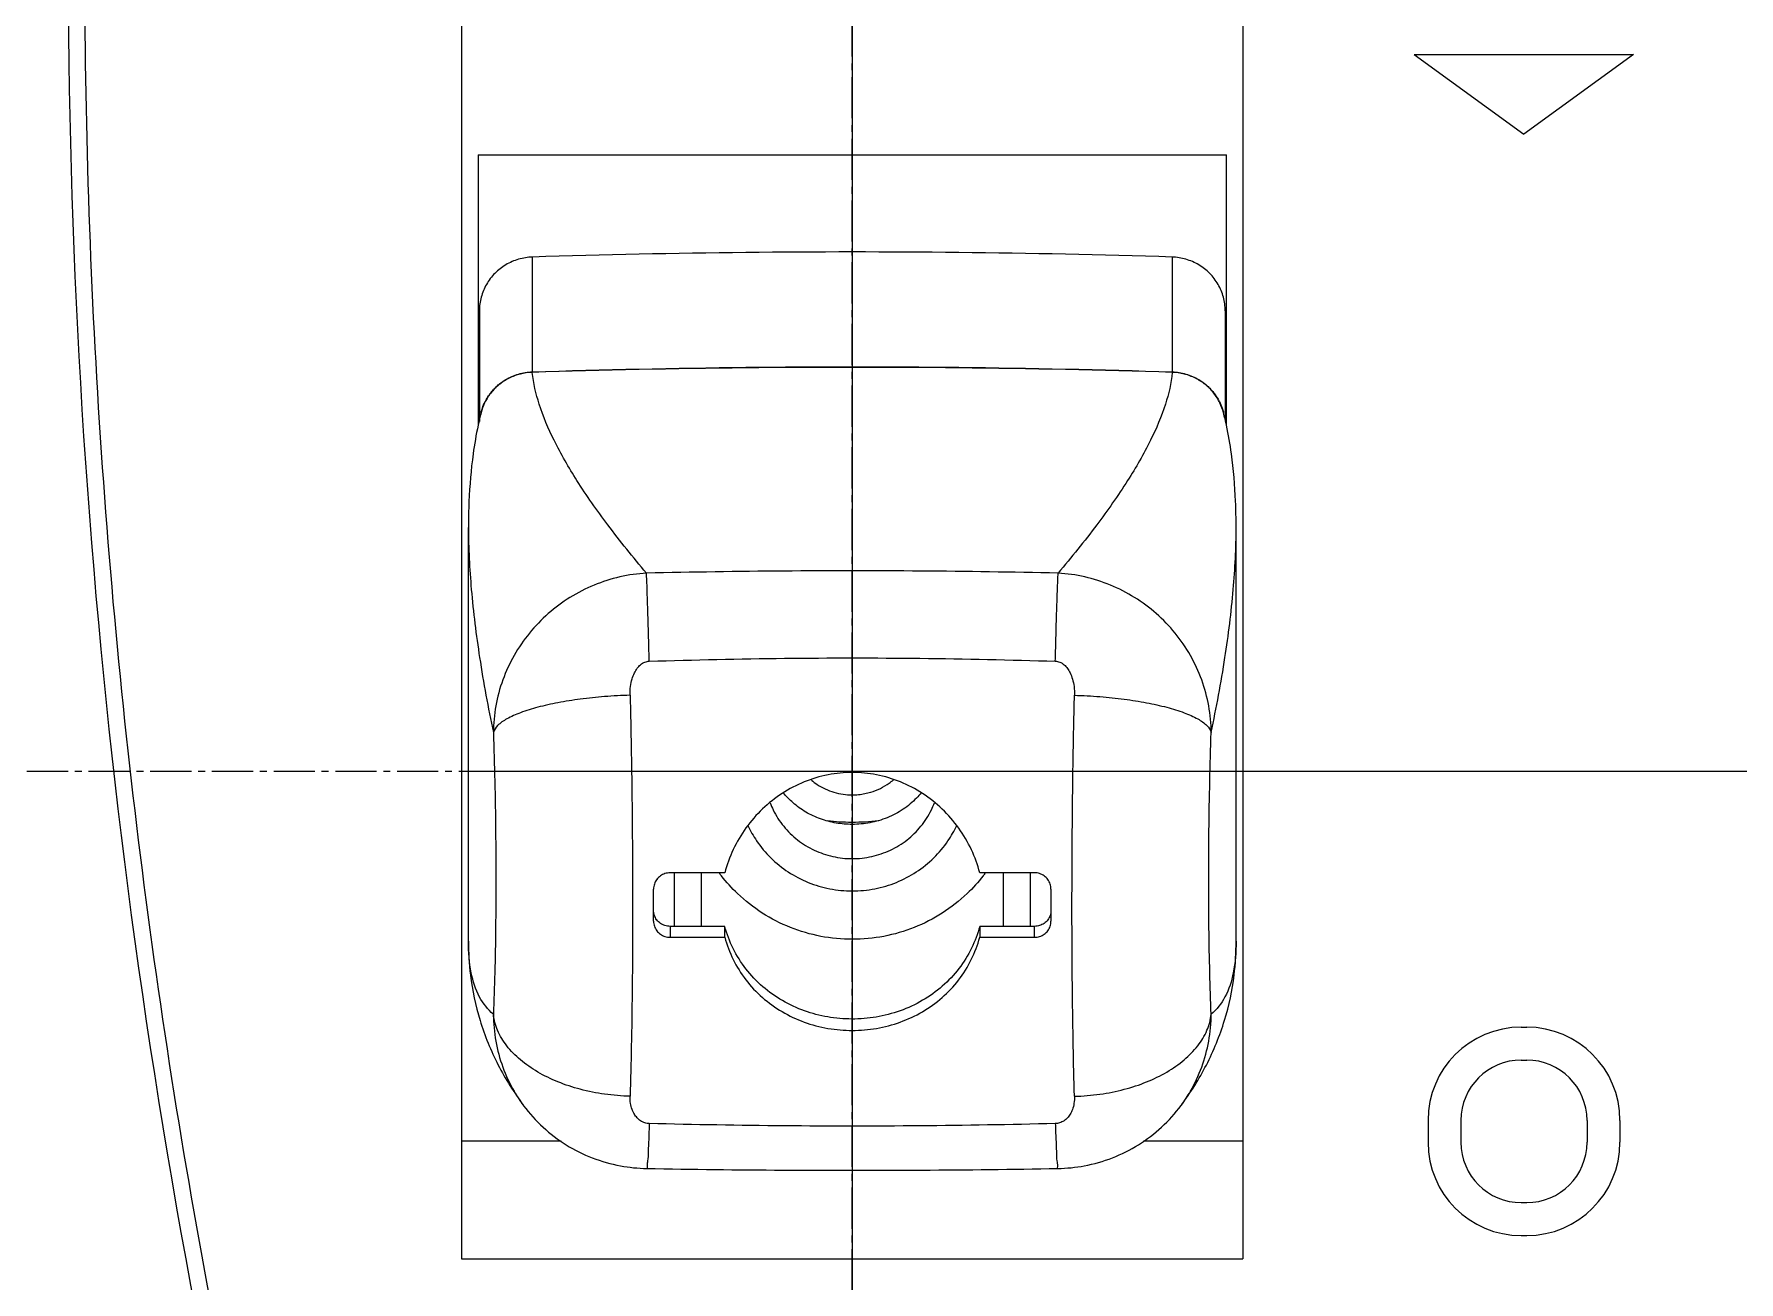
# Model space of a CAD drawing. Header units: millimetres. Extents: x 0 to 6325, y 0 to 4472.
# Drawn here: x 3797.66 to 3828.76, y 3326.87 to 3349.63 of the extents above; entities that cross this region are included whole.
import ezdxf

# ---------------------------------------------------------------- set-up
doc = ezdxf.new("R2010")
doc.units = ezdxf.units.MM
doc.linetypes.add('AXES2', pattern=[1.125, 0.75, -0.125, 0.125, -0.125])
doc.layers.add('AXE', color=80, linetype='AXES2')
doc.layers.add('THIET BI', color=2, linetype='Continuous')

# ---------------------------------------------------------------- blocks, each defined once
blk = doc.blocks.new('dfdfdfd')
for p, q in [((2712825.471, 167969.609), (2712825.471, 167924.394)), ((2712839.721, 167969.609), (2712839.721, 167924.394)), ((2712842.846, 167946.356), (2712846.846, 167946.356)), ((2712842.846, 167946.356), (2712844.846, 167944.903)), ((2712846.846, 167946.356), (2712844.846, 167944.903)), ((2712825.771, 167944.525), (2712825.771, 167939.587)), ((2712825.771, 167944.525), (2712839.421, 167944.525)), ((2712839.421, 167939.587), (2712839.421, 167944.525)), ((2712825.796, 167941.68), (2712825.796, 167939.664)), ((2712839.396, 167941.68), (2712839.396, 167939.664)), ((2712825.796, 167941.503), (2712825.771, 167941.503)), ((2712825.771, 167941.474), (2712825.796, 167941.474)), ((2712839.421, 167941.503), (2712839.396, 167941.503)), ((2712839.396, 167941.474), (2712839.421, 167941.474)), ((2712825.596, 167930.182), (2712825.596, 167937.727)), ((2712839.596, 167937.728), (2712839.596, 167937.731)), ((2712839.596, 167930.183), (2712839.596, 167937.728)), ((2712830.272, 167931.431), (2712829.272, 167931.431)), ((2712829.346, 167931.431), (2712829.346, 167930.454)), ((2712829.847, 167930.454), (2712829.847, 167931.431)), ((2712835.92, 167931.431), (2712834.92, 167931.431)), ((2712835.346, 167931.431), (2712835.346, 167930.454)), ((2712835.846, 167930.454), (2712835.846, 167931.431)), ((2712828.972, 167930.546), (2712828.972, 167931.134)), ((2712836.22, 167931.134), (2712836.22, 167930.546)), ((2712829.272, 167930.454), (2712829.272, 167930.255)), ((2712830.272, 167930.454), (2712829.272, 167930.454)), ((2712830.272, 167930.255), (2712830.272, 167930.454)), ((2712835.92, 167930.454), (2712834.92, 167930.454)), ((2712834.92, 167930.454), (2712834.92, 167930.255)), ((2712835.92, 167930.255), (2712835.92, 167930.454)), ((2712829.272, 167930.255), (2712830.272, 167930.255)), ((2712834.92, 167930.255), (2712835.92, 167930.255)), ((2712844.796, 167928.616), (2712844.896, 167928.616)), ((2712844.796, 167928.016), (2712844.896, 167928.016)), ((2712826.594, 167927.195), (2712826.594, 167927.195)), ((2712838.599, 167927.195), (2712838.599, 167927.195)), ((2712843.096, 167926.916), (2712843.096, 167926.516)), ((2712843.696, 167926.916), (2712843.696, 167926.516)), ((2712845.996, 167926.916), (2712845.996, 167926.516)), ((2712846.596, 167926.916), (2712846.596, 167926.516)), ((2712827.288, 167926.539), (2712825.471, 167926.539)), ((2712839.721, 167926.539), (2712837.905, 167926.539)), ((2712844.796, 167925.416), (2712844.896, 167925.416)), ((2712844.796, 167924.816), (2712844.896, 167924.816)), ((2712825.471, 167924.394), (2712839.721, 167924.394))]:
    blk.add_line(p, q)
for centre, radius, start, end in [((2712949.296, 167947.996), 131, 167.74789, 195.0927), ((2712844.796, 167926.916), 1.7, 90, 180), ((2712844.896, 167926.916), 1.7, 0, 90), ((2712844.796, 167926.916), 1.1, 90, 180), ((2712844.896, 167926.916), 1.1, 0, 90), ((2712844.796, 167926.516), 1.7, 180, 270), ((2712844.796, 167926.516), 1.1, 180, 270), ((2712844.896, 167926.516), 1.1, 270, 0), ((2712844.896, 167926.516), 1.7, 270, 0)]:
    blk.add_arc(centre, radius, start, end)
for points, knots in [([(2712821.522, 167975.54), (2712820.907, 167972.677), (2712819.869, 167966.919), (2712818.896, 167958.208), (2712818.507, 167949.469), (2712818.701, 167940.725), (2712819.479, 167932.003), (2712820.841, 167923.329), (2712822.137, 167917.609), (2712822.882, 167914.769)], [0, 0, 0, 0, 8.784619, 17.538219, 26.275587, 35.009909, 43.755075, 52.525371, 61.333757, 61.333757, 61.333757, 61.333757]), ([(2712838.429, 167942.66), (2712837.133, 167942.701), (2712834.541, 167942.756), (2712830.652, 167942.756), (2712828.059, 167942.701), (2712826.764, 167942.66)], [0, 0, 0, 0, 3.888918, 7.777655, 11.666573, 11.666573, 11.666573, 11.666573]), ([(2712826.764, 167942.66), (2712826.678, 167942.658), (2712826.508, 167942.63), (2712826.272, 167942.528), (2712826.07, 167942.37), (2712825.916, 167942.167), (2712825.818, 167941.932), (2712825.796, 167941.764), (2712825.796, 167941.68)], [0, 0, 0, 0, 0.25612, 0.510972, 0.764267, 1.016285, 1.267624, 1.519346, 1.519346, 1.519346, 1.519346]), ([(2712826.764, 167940.567), (2712826.764, 167940.8), (2712826.764, 167941.265), (2712826.764, 167941.963), (2712826.764, 167942.428), (2712826.764, 167942.66)], [0, 0, 0, 0, 0.69768, 1.39536, 2.093039, 2.093039, 2.093039, 2.093039]), ([(2712838.428, 167942.66), (2712838.428, 167942.428), (2712838.428, 167941.963), (2712838.428, 167941.265), (2712838.428, 167940.8), (2712838.428, 167940.567)], [0, 0, 0, 0, 0.69768, 1.39536, 2.093039, 2.093039, 2.093039, 2.093039]), ([(2712839.396, 167941.68), (2712839.396, 167941.764), (2712839.374, 167941.932), (2712839.277, 167942.167), (2712839.122, 167942.37), (2712838.92, 167942.528), (2712838.684, 167942.63), (2712838.514, 167942.658), (2712838.429, 167942.66)], [0, 0, 0, 0, 0.251704, 0.503032, 0.755046, 1.008344, 1.263208, 1.519346, 1.519346, 1.519346, 1.519346]), ([(2712838.432, 167940.557), (2712837.136, 167940.598), (2712834.542, 167940.652), (2712830.65, 167940.652), (2712828.056, 167940.598), (2712826.76, 167940.557)], [0, 0, 0, 0, 3.891349, 7.782772, 11.674143, 11.674143, 11.674143, 11.674143]), ([(2712826.764, 167940.567), (2712828.059, 167940.608), (2712830.652, 167940.663), (2712834.541, 167940.663), (2712837.133, 167940.608), (2712838.429, 167940.567)], [0, 0, 0, 0, 3.888958, 7.777734, 11.666692, 11.666692, 11.666692, 11.666692]), ([(2712826.76, 167940.557), (2712826.687, 167940.555), (2712826.541, 167940.535), (2712826.335, 167940.458), (2712826.152, 167940.34), (2712825.999, 167940.186), (2712825.889, 167940.01), (2712825.843, 167939.883), (2712825.827, 167939.823)], [0, 0, 0, 0, 0.219299, 0.437104, 0.653534, 0.86884, 1.083438, 1.27096, 1.27096, 1.27096, 1.27096]), ([(2712826.021, 167940.206), (2712826.039, 167940.228), (2712826.077, 167940.27), (2712826.119, 167940.309), (2712826.141, 167940.328)], [0, 0, 0, 0, 0.0846222, 0.1705043, 0.1705043, 0.1705043, 0.1705043]), ([(2712826.171, 167940.352), (2712826.205, 167940.379), (2712826.31, 167940.451), (2712826.506, 167940.537), (2712826.675, 167940.564), (2712826.758, 167940.567)], [0, 0, 0, 0, 0.128791, 0.383645, 0.6345907, 0.6345907, 0.6345907, 0.6345907]), ([(2712828.842, 167936.895), (2712828.599, 167937.183), (2712828.156, 167937.731), (2712827.589, 167938.538), (2712827.164, 167939.272), (2712826.881, 167939.933), (2712826.78, 167940.36), (2712826.761, 167940.557)], [0, 0, 0, 0, 1.129232, 2.113266, 2.956934, 3.668569, 4.263125, 4.263125, 4.263125, 4.263125]), ([(2712838.432, 167940.557), (2712838.413, 167940.36), (2712838.311, 167939.933), (2712838.029, 167939.272), (2712837.603, 167938.538), (2712837.036, 167937.731), (2712836.593, 167937.183), (2712836.35, 167936.895)], [0, 0, 0, 0, 0.594657, 1.306293, 2.149963, 3.133999, 4.263355, 4.263355, 4.263355, 4.263355]), ([(2712839.365, 167939.823), (2712839.35, 167939.883), (2712839.303, 167940.01), (2712839.193, 167940.186), (2712839.04, 167940.34), (2712838.857, 167940.458), (2712838.651, 167940.535), (2712838.505, 167940.555), (2712838.432, 167940.557)], [0, 0, 0, 0, 0.187521, 0.402119, 0.617425, 0.833855, 1.05166, 1.270981, 1.270981, 1.270981, 1.270981]), ([(2712838.434, 167940.567), (2712838.517, 167940.564), (2712838.686, 167940.537), (2712838.882, 167940.451), (2712838.988, 167940.379), (2712839.021, 167940.352)], [0, 0, 0, 0, 0.2509485, 0.5057915, 0.6346003, 0.6346003, 0.6346003, 0.6346003]), ([(2712839.052, 167940.328), (2712839.074, 167940.309), (2712839.115, 167940.27), (2712839.153, 167940.228), (2712839.171, 167940.206)], [0, 0, 0, 0, 0.0858492, 0.1704801, 0.1704801, 0.1704801, 0.1704801]), ([(2712825.9, 167940.023), (2712825.908, 167940.038), (2712825.931, 167940.082), (2712825.958, 167940.123), (2712825.977, 167940.149)], [0, 0, 0, 0, 0.0522537, 0.1481644, 0.1481644, 0.1481644, 0.1481644]), ([(2712839.215, 167940.149), (2712839.234, 167940.123), (2712839.261, 167940.082), (2712839.284, 167940.038), (2712839.292, 167940.023)], [0, 0, 0, 0, 0.0958731, 0.1481341, 0.1481341, 0.1481341, 0.1481341]), ([(2712825.772, 167939.592), (2712825.735, 167939.419), (2712825.656, 167938.959), (2712825.605, 167938.335), (2712825.596, 167937.887), (2712825.596, 167937.728)], [0, 0, 0, 0, 0.529794, 1.398581, 1.875323, 1.875323, 1.875323, 1.875323]), ([(2712839.596, 167937.73), (2712839.596, 167937.889), (2712839.587, 167938.337), (2712839.536, 167938.961), (2712839.457, 167939.42), (2712839.42, 167939.592)], [0, 0, 0, 0, 0.476842, 1.344774, 1.872989, 1.872989, 1.872989, 1.872989]), ([(2712825.596, 167937.728), (2712825.597, 167937.351), (2712825.637, 167936.557), (2712825.794, 167935.308), (2712825.955, 167934.442), (2712826.051, 167933.989)], [0, 0, 0, 0, 1.1302, 2.382865, 3.77156, 3.77156, 3.77156, 3.77156]), ([(2712839.141, 167933.99), (2712839.237, 167934.443), (2712839.399, 167935.309), (2712839.556, 167936.557), (2712839.596, 167937.352), (2712839.596, 167937.728)], [0, 0, 0, 0, 1.388569, 2.64124, 3.771452, 3.771452, 3.771452, 3.771452]), ([(2712828.842, 167936.895), (2712828.679, 167936.886), (2712828.352, 167936.84), (2712827.881, 167936.689), (2712827.44, 167936.463), (2712827.042, 167936.167), (2712826.698, 167935.81), (2712826.418, 167935.402), (2712826.21, 167934.953), (2712826.081, 167934.478), (2712826.052, 167934.152), (2712826.051, 167933.989)], [0, 0, 0, 0, 0.491164, 0.983883, 1.477785, 1.971462, 2.46483, 2.958319, 3.450422, 3.941132, 4.42768, 4.42768, 4.42768, 4.42768]), ([(2712836.35, 167936.895), (2712835.516, 167936.914), (2712833.848, 167936.94), (2712831.345, 167936.94), (2712829.676, 167936.914), (2712828.842, 167936.895)], [0, 0, 0, 0, 2.502723, 5.005482, 7.508204, 7.508204, 7.508204, 7.508204]), ([(2712828.893, 167935.289), (2712828.89, 167935.416), (2712828.884, 167935.658), (2712828.874, 167936), (2712828.865, 167936.3), (2712828.857, 167936.551), (2712828.85, 167936.744), (2712828.845, 167936.852), (2712828.842, 167936.895)], [0, 0, 0, 0, 0.381532, 0.724782, 1.027538, 1.281396, 1.476774, 1.607125, 1.607125, 1.607125, 1.607125]), ([(2712836.299, 167935.289), (2712836.302, 167935.418), (2712836.309, 167935.66), (2712836.318, 167936.002), (2712836.327, 167936.301), (2712836.335, 167936.551), (2712836.343, 167936.744), (2712836.347, 167936.852), (2712836.35, 167936.895)], [0, 0, 0, 0, 0.385203, 0.726833, 1.028239, 1.281612, 1.476865, 1.607121, 1.607121, 1.607121, 1.607121]), ([(2712839.141, 167933.99), (2712839.141, 167934.152), (2712839.111, 167934.478), (2712838.982, 167934.953), (2712838.774, 167935.402), (2712838.494, 167935.81), (2712838.15, 167936.167), (2712837.751, 167936.463), (2712837.31, 167936.689), (2712836.839, 167936.84), (2712836.513, 167936.886), (2712836.35, 167936.895)], [0, 0, 0, 0, 0.485717, 0.976523, 1.468878, 1.962687, 2.456353, 2.950217, 3.444102, 3.936512, 4.426636, 4.426636, 4.426636, 4.426636]), ([(2712828.893, 167935.289), (2712829.716, 167935.316), (2712831.362, 167935.352), (2712833.831, 167935.352), (2712835.476, 167935.316), (2712836.299, 167935.289)], [0, 0, 0, 0, 2.468898, 4.937873, 7.406771, 7.406771, 7.406771, 7.406771]), ([(2712828.545, 167934.669), (2712828.543, 167934.722), (2712828.548, 167934.823), (2712828.576, 167934.961), (2712828.618, 167935.072), (2712828.67, 167935.16), (2712828.733, 167935.229), (2712828.809, 167935.276), (2712828.867, 167935.288), (2712828.893, 167935.289)], [0, 0, 0, 0, 0.161065, 0.3013534, 0.4191599, 0.5163866, 0.6052558, 0.6995118, 0.7790677, 0.7790677, 0.7790677, 0.7790677]), ([(2712836.299, 167935.289), (2712836.326, 167935.288), (2712836.385, 167935.276), (2712836.461, 167935.228), (2712836.524, 167935.158), (2712836.576, 167935.07), (2712836.617, 167934.958), (2712836.644, 167934.822), (2712836.649, 167934.722), (2712836.648, 167934.669)], [0, 0, 0, 0, 0.0810268, 0.1765034, 0.2651406, 0.3626497, 0.4802444, 0.6196479, 0.7785769, 0.7785769, 0.7785769, 0.7785769]), ([(2712828.545, 167934.669), (2712828.389, 167934.664), (2712828.086, 167934.648), (2712827.646, 167934.602), (2712827.239, 167934.538), (2712826.874, 167934.458), (2712826.56, 167934.362), (2712826.312, 167934.253), (2712826.136, 167934.138), (2712826.063, 167934.037), (2712826.051, 167933.99)], [0, 0, 0, 0, 0.466326, 0.912058, 1.324926, 1.702658, 2.033233, 2.306372, 2.513872, 2.660628, 2.660628, 2.660628, 2.660628]), ([(2712828.545, 167934.669), (2712828.553, 167934.308), (2712828.568, 167933.58), (2712828.582, 167932.485), (2712828.59, 167931.39), (2712828.59, 167930.314), (2712828.583, 167929.276), (2712828.568, 167928.294), (2712828.553, 167927.66), (2712828.545, 167927.355)], [0, 0, 0, 0, 1.082535, 2.184219, 3.285557, 4.36753, 5.411454, 6.399322, 7.314122, 7.314122, 7.314122, 7.314122]), ([(2712836.648, 167927.356), (2712836.639, 167927.66), (2712836.624, 167928.294), (2712836.61, 167929.276), (2712836.602, 167930.314), (2712836.603, 167931.39), (2712836.61, 167932.485), (2712836.624, 167933.58), (2712836.639, 167934.308), (2712836.648, 167934.669)], [0, 0, 0, 0, 0.914414, 1.902283, 2.946208, 4.02818, 5.129519, 6.231202, 7.31421, 7.31421, 7.31421, 7.31421]), ([(2712836.648, 167934.669), (2712836.803, 167934.664), (2712837.107, 167934.648), (2712837.546, 167934.602), (2712837.953, 167934.538), (2712838.319, 167934.458), (2712838.632, 167934.362), (2712838.881, 167934.253), (2712839.056, 167934.138), (2712839.13, 167934.037), (2712839.141, 167933.99)], [0, 0, 0, 0, 0.466325, 0.912056, 1.324924, 1.702656, 2.03323, 2.306369, 2.51387, 2.660616, 2.660616, 2.660616, 2.660616]), ([(2712826.051, 167933.989), (2712826.061, 167933.693), (2712826.077, 167933.096), (2712826.093, 167932.198), (2712826.098, 167931.307), (2712826.093, 167930.443), (2712826.078, 167929.628), (2712826.061, 167929.103), (2712826.051, 167928.852)], [0, 0, 0, 0, 0.889013, 1.793774, 2.692359, 3.563073, 4.38491, 5.13867, 5.13867, 5.13867, 5.13867]), ([(2712839.141, 167928.853), (2712839.131, 167929.103), (2712839.114, 167929.628), (2712839.099, 167930.443), (2712839.094, 167931.307), (2712839.099, 167932.198), (2712839.115, 167933.096), (2712839.131, 167933.694), (2712839.141, 167933.99)], [0, 0, 0, 0, 0.753084, 1.574921, 2.445635, 3.34422, 4.248982, 5.138793, 5.138793, 5.138793, 5.138793]), ([(2712832.596, 167933.261), (2712832.448, 167933.261), (2712832.148, 167933.232), (2712831.714, 167933.102), (2712831.309, 167932.891), (2712830.949, 167932.606), (2712830.646, 167932.258), (2712830.414, 167931.863), (2712830.31, 167931.576), (2712830.272, 167931.431)], [0, 0, 0, 0, 0.444505, 0.897255, 1.350445, 1.806726, 2.266545, 2.725269, 3.175168, 3.175168, 3.175168, 3.175168]), ([(2712831.85, 167933.121), (2712831.884, 167933.093), (2712832.01, 167932.999), (2712832.258, 167932.884), (2712832.484, 167932.852), (2712832.596, 167932.852)], [0, 0, 0, 0, 0.1320968, 0.4688092, 0.806894, 0.806894, 0.806894, 0.806894]), ([(2712834.92, 167931.431), (2712834.883, 167931.575), (2712834.78, 167931.86), (2712834.548, 167932.255), (2712834.246, 167932.603), (2712833.886, 167932.889), (2712833.48, 167933.102), (2712833.045, 167933.232), (2712832.744, 167933.261), (2712832.596, 167933.261)], [0, 0, 0, 0, 0.446337, 0.90368, 1.363852, 1.821473, 2.276269, 2.730345, 3.17517, 3.17517, 3.17517, 3.17517]), ([(2712832.934, 167932.902), (2712832.994, 167932.92), (2712833.11, 167932.966), (2712833.246, 167933.045), (2712833.321, 167933.103), (2712833.346, 167933.124)], [0, 0, 0, 0, 0.1862271, 0.3719959, 0.4702039, 0.4702039, 0.4702039, 0.4702039]), ([(2712832.596, 167932.314), (2712832.498, 167932.314), (2712832.301, 167932.33), (2712832.014, 167932.405), (2712831.747, 167932.53), (2712831.519, 167932.694), (2712831.393, 167932.825), (2712831.34, 167932.89)], [0, 0, 0, 0, 0.294307, 0.590256, 0.884542, 1.174096, 1.42698, 1.42698, 1.42698, 1.42698]), ([(2712832.596, 167932.853), (2712832.634, 167932.853), (2712832.711, 167932.856), (2712832.824, 167932.873), (2712832.898, 167932.891), (2712832.934, 167932.902)], [0, 0, 0, 0, 0.1143712, 0.2286993, 0.3429397, 0.3429397, 0.3429397, 0.3429397]), ([(2712833.852, 167932.89), (2712833.825, 167932.857), (2712833.762, 167932.785), (2712833.653, 167932.683), (2712833.524, 167932.586), (2712833.383, 167932.502), (2712833.234, 167932.433), (2712833.078, 167932.379), (2712832.919, 167932.341), (2712832.758, 167932.319), (2712832.65, 167932.314), (2712832.596, 167932.314)], [0, 0, 0, 0, 0.128632, 0.286578, 0.447959, 0.611713, 0.776678, 0.941061, 1.104443, 1.266935, 1.428221, 1.428221, 1.428221, 1.428221]), ([(2712831.097, 167932.709), (2712831.114, 167932.664), (2712831.18, 167932.512), (2712831.335, 167932.271), (2712831.591, 167932.02), (2712831.897, 167931.832), (2712832.237, 167931.716), (2712832.477, 167931.689), (2712832.596, 167931.689)], [0, 0, 0, 0, 0.143717, 0.49692, 0.851669, 1.207957, 1.565474, 1.923673, 1.923673, 1.923673, 1.923673]), ([(2712832.596, 167931.689), (2712832.716, 167931.689), (2712832.955, 167931.716), (2712833.296, 167931.832), (2712833.602, 167932.02), (2712833.857, 167932.271), (2712834.012, 167932.512), (2712834.078, 167932.664), (2712834.095, 167932.709)], [0, 0, 0, 0, 0.358198, 0.715716, 1.072004, 1.426753, 1.779956, 1.92354, 1.92354, 1.92354, 1.92354]), ([(2712830.691, 167932.292), (2712830.737, 167932.196), (2712830.858, 167931.985), (2712831.102, 167931.693), (2712831.422, 167931.436), (2712831.787, 167931.244), (2712832.183, 167931.127), (2712832.459, 167931.1), (2712832.596, 167931.1)], [0, 0, 0, 0, 0.320268, 0.726534, 1.134388, 1.543914, 1.955003, 2.367374, 2.367374, 2.367374, 2.367374]), ([(2712832.596, 167931.1), (2712832.734, 167931.1), (2712833.009, 167931.127), (2712833.405, 167931.244), (2712833.77, 167931.436), (2712834.09, 167931.693), (2712834.334, 167931.984), (2712834.455, 167932.195), (2712834.501, 167932.292)], [0, 0, 0, 0, 0.412386, 0.823485, 1.233018, 1.640874, 2.047138, 2.367014, 2.367014, 2.367014, 2.367014]), ([(2712829.027, 167931.305), (2712829.01, 167931.28), (2712828.982, 167931.226), (2712828.972, 167931.165), (2712828.972, 167931.134)], [0, 0, 0, 0, 0.0884112, 0.1811091, 0.1811091, 0.1811091, 0.1811091]), ([(2712829.272, 167931.431), (2712829.241, 167931.431), (2712829.178, 167931.421), (2712829.093, 167931.378), (2712829.047, 167931.332), (2712829.028, 167931.306), (2712829.027, 167931.305)], [0, 0, 0, 0, 0.0935444, 0.1876523, 0.2809224, 0.2859632, 0.2859632, 0.2859632, 0.2859632]), ([(2712834.983, 167931.377), (2712834.894, 167931.262), (2712834.666, 167931.01), (2712834.247, 167930.681), (2712833.732, 167930.417), (2712833.175, 167930.254), (2712832.596, 167930.2), (2712832.018, 167930.254), (2712831.461, 167930.417), (2712830.945, 167930.681), (2712830.526, 167931.01), (2712830.299, 167931.262), (2712830.209, 167931.377)], [0, 0, 0, 0, 0.43856, 1.01286, 1.588747, 2.165856, 2.743643, 3.321432, 3.898545, 4.474439, 5.048748, 5.487333, 5.487333, 5.487333, 5.487333]), ([(2712836.22, 167931.134), (2712836.22, 167931.165), (2712836.21, 167931.227), (2712836.166, 167931.312), (2712836.099, 167931.379), (2712836.014, 167931.421), (2712835.951, 167931.431), (2712835.92, 167931.431)], [0, 0, 0, 0, 0.0926518, 0.1862386, 0.2795335, 0.3734709, 0.4670129, 0.4670129, 0.4670129, 0.4670129]), ([(2712829.028, 167930.575), (2712829.011, 167930.599), (2712828.982, 167930.653), (2712828.972, 167930.714), (2712828.972, 167930.744)], [0, 0, 0, 0, 0.0893722, 0.1803403, 0.1803403, 0.1803403, 0.1803403]), ([(2712836.22, 167930.744), (2712836.22, 167930.714), (2712836.21, 167930.653), (2712836.182, 167930.599), (2712836.164, 167930.575)], [0, 0, 0, 0, 0.0912522, 0.1802867, 0.1802867, 0.1802867, 0.1802867]), ([(2712828.972, 167930.546), (2712828.972, 167930.516), (2712828.982, 167930.454), (2712829.026, 167930.371), (2712829.094, 167930.306), (2712829.178, 167930.265), (2712829.241, 167930.255), (2712829.272, 167930.255)], [0, 0, 0, 0, 0.0911569, 0.1832129, 0.2753921, 0.3688217, 0.4623011, 0.4623011, 0.4623011, 0.4623011]), ([(2712829.272, 167930.454), (2712829.241, 167930.454), (2712829.178, 167930.463), (2712829.094, 167930.505), (2712829.048, 167930.549), (2712829.029, 167930.575), (2712829.028, 167930.575)], [0, 0, 0, 0, 0.0936343, 0.1870805, 0.2791435, 0.2816744, 0.2816744, 0.2816744, 0.2816744]), ([(2712834.92, 167930.454), (2712834.883, 167930.317), (2712834.782, 167930.047), (2712834.552, 167929.675), (2712834.248, 167929.353), (2712833.883, 167929.091), (2712833.474, 167928.902), (2712833.036, 167928.788), (2712832.589, 167928.752), (2712832.147, 167928.79), (2712831.719, 167928.902), (2712831.318, 167929.087), (2712830.954, 167929.344), (2712830.646, 167929.668), (2712830.412, 167930.042), (2712830.309, 167930.316), (2712830.272, 167930.454)], [0, 0, 0, 0, 0.424214, 0.859548, 1.303264, 1.745291, 2.199116, 2.647913, 3.095021, 3.536784, 3.972702, 4.415664, 4.855625, 5.303267, 5.744832, 6.173143, 6.173143, 6.173143, 6.173143]), ([(2712836.164, 167930.575), (2712836.164, 167930.575), (2712836.145, 167930.549), (2712836.098, 167930.505), (2712836.014, 167930.463), (2712835.951, 167930.454), (2712835.92, 167930.454)], [0, 0, 0, 0, 0.0028576, 0.0949541, 0.1884512, 0.2817317, 0.2817317, 0.2817317, 0.2817317]), ([(2712835.92, 167930.255), (2712835.951, 167930.255), (2712836.014, 167930.265), (2712836.099, 167930.306), (2712836.166, 167930.372), (2712836.21, 167930.454), (2712836.22, 167930.516), (2712836.22, 167930.546)], [0, 0, 0, 0, 0.0934818, 0.1870805, 0.2792342, 0.371099, 0.4623012, 0.4623012, 0.4623012, 0.4623012]), ([(2712825.597, 167930.183), (2712825.597, 167929.977), (2712825.624, 167929.489), (2712825.785, 167928.721), (2712826.114, 167927.92), (2712826.424, 167927.426), (2712826.594, 167927.195)], [0, 0, 0, 0, 0.61632, 1.461562, 2.341298, 3.201549, 3.201549, 3.201549, 3.201549]), ([(2712826.051, 167928.852), (2712825.948, 167928.937), (2712825.766, 167929.174), (2712825.622, 167929.638), (2712825.597, 167929.984), (2712825.596, 167930.174)], [0, 0, 0, 0, 0.402127, 0.869328, 1.437821, 1.437821, 1.437821, 1.437821]), ([(2712830.272, 167930.255), (2712830.309, 167930.116), (2712830.412, 167929.843), (2712830.644, 167929.47), (2712830.947, 167929.147), (2712831.309, 167928.887), (2712831.715, 167928.696), (2712832.149, 167928.581), (2712832.448, 167928.556), (2712832.596, 167928.556)], [0, 0, 0, 0, 0.431183, 0.869103, 1.310001, 1.752309, 2.197666, 2.647917, 3.092304, 3.092304, 3.092304, 3.092304]), ([(2712832.596, 167928.556), (2712832.744, 167928.556), (2712833.042, 167928.581), (2712833.475, 167928.696), (2712833.88, 167928.885), (2712834.242, 167929.144), (2712834.546, 167929.466), (2712834.779, 167929.84), (2712834.883, 167930.115), (2712834.92, 167930.255)], [0, 0, 0, 0, 0.444069, 0.893015, 1.336831, 1.777888, 2.21847, 2.657697, 3.092299, 3.092299, 3.092299, 3.092299]), ([(2712838.599, 167927.195), (2712838.769, 167927.426), (2712839.078, 167927.92), (2712839.407, 167928.722), (2712839.569, 167929.49), (2712839.596, 167929.978), (2712839.596, 167930.183)], [0, 0, 0, 0, 0.859821, 1.740253, 2.586101, 3.202226, 3.202226, 3.202226, 3.202226]), ([(2712839.596, 167930.174), (2712839.595, 167929.985), (2712839.571, 167929.638), (2712839.427, 167929.175), (2712839.244, 167928.938), (2712839.141, 167928.853)], [0, 0, 0, 0, 0.567886, 1.035085, 1.43725, 1.43725, 1.43725, 1.43725]), ([(2712828.545, 167927.355), (2712828.389, 167927.359), (2712828.083, 167927.384), (2712827.641, 167927.472), (2712827.231, 167927.607), (2712826.862, 167927.785), (2712826.544, 167928.004), (2712826.291, 167928.26), (2712826.117, 167928.545), (2712826.061, 167928.752), (2712826.051, 167928.852)], [0, 0, 0, 0, 0.467214, 0.919411, 1.348959, 1.759099, 2.144205, 2.501696, 2.830336, 3.133839, 3.133839, 3.133839, 3.133839]), ([(2712826.051, 167928.852), (2712826.052, 167928.688), (2712826.081, 167928.359), (2712826.209, 167927.884), (2712826.39, 167927.496), (2712826.534, 167927.276), (2712826.594, 167927.195)], [0, 0, 0, 0, 0.492198, 0.983366, 1.470801, 1.770408, 1.770408, 1.770408, 1.770408]), ([(2712836.648, 167927.355), (2712836.803, 167927.359), (2712837.109, 167927.384), (2712837.551, 167927.472), (2712837.962, 167927.607), (2712838.331, 167927.785), (2712838.648, 167928.004), (2712838.901, 167928.26), (2712839.075, 167928.545), (2712839.131, 167928.752), (2712839.141, 167928.852)], [0, 0, 0, 0, 0.467215, 0.919412, 1.348961, 1.759101, 2.144207, 2.501698, 2.830338, 3.133864, 3.133864, 3.133864, 3.133864]), ([(2712838.599, 167927.195), (2712838.658, 167927.276), (2712838.802, 167927.496), (2712838.983, 167927.884), (2712839.111, 167928.36), (2712839.141, 167928.688), (2712839.141, 167928.853)], [0, 0, 0, 0, 0.299739, 0.786925, 1.278014, 1.771095, 1.771095, 1.771095, 1.771095]), ([(2712828.893, 167926.858), (2712828.867, 167926.859), (2712828.809, 167926.868), (2712828.733, 167926.905), (2712828.669, 167926.961), (2712828.617, 167927.031), (2712828.576, 167927.12), (2712828.548, 167927.231), (2712828.543, 167927.312), (2712828.545, 167927.355)], [0, 0, 0, 0, 0.080404, 0.1708591, 0.2499662, 0.3331538, 0.4304137, 0.5439252, 0.6733914, 0.6733914, 0.6733914, 0.6733914]), ([(2712836.648, 167927.356), (2712836.649, 167927.312), (2712836.644, 167927.23), (2712836.616, 167927.118), (2712836.574, 167927.029), (2712836.521, 167926.959), (2712836.457, 167926.904), (2712836.381, 167926.868), (2712836.325, 167926.859), (2712836.299, 167926.858)], [0, 0, 0, 0, 0.1312017, 0.2454478, 0.3429358, 0.4259673, 0.5054034, 0.5948228, 0.6737852, 0.6737852, 0.6737852, 0.6737852]), ([(2712826.594, 167927.195), (2712826.597, 167927.191), (2712826.704, 167927.046), (2712826.945, 167926.779), (2712827.37, 167926.456), (2712827.849, 167926.217), (2712828.349, 167926.076), (2712828.688, 167926.042), (2712828.849, 167926.039)], [0, 0, 0, 0, 0.013877, 0.542383, 1.07235, 1.60501, 2.140253, 2.621736, 2.621736, 2.621736, 2.621736]), ([(2712836.344, 167926.039), (2712836.506, 167926.042), (2712836.846, 167926.076), (2712837.346, 167926.219), (2712837.825, 167926.458), (2712838.249, 167926.78), (2712838.489, 167927.047), (2712838.596, 167927.192), (2712838.598, 167927.195)], [0, 0, 0, 0, 0.485707, 1.020462, 1.552542, 2.081869, 2.609734, 2.621678, 2.621678, 2.621678, 2.621678]), ([(2712828.893, 167926.858), (2712828.89, 167926.762), (2712828.885, 167926.589), (2712828.872, 167926.369), (2712828.872, 167926.187), (2712828.849, 167926.116), (2712828.86, 167926.037), (2712828.849, 167926.039)], [0, 0, 0, 0, 0.2877023, 0.5138159, 0.6815845, 0.7856817, 0.8210586, 0.8210586, 0.8210586, 0.8210586]), ([(2712836.299, 167926.858), (2712835.476, 167926.837), (2712833.831, 167926.809), (2712831.362, 167926.809), (2712829.716, 167926.837), (2712828.893, 167926.858)], [0, 0, 0, 0, 2.468674, 4.937649, 7.406323, 7.406323, 7.406323, 7.406323]), ([(2712836.299, 167926.858), (2712836.302, 167926.763), (2712836.307, 167926.59), (2712836.32, 167926.371), (2712836.32, 167926.187), (2712836.343, 167926.116), (2712836.332, 167926.036), (2712836.344, 167926.039)], [0, 0, 0, 0, 0.285109, 0.5125566, 0.6812385, 0.7856127, 0.8210576, 0.8210576, 0.8210576, 0.8210576]), ([(2712828.849, 167926.039), (2712829.677, 167926.024), (2712831.348, 167926.004), (2712833.847, 167926.004), (2712835.517, 167926.024), (2712836.344, 167926.039)], [0, 0, 0, 0, 2.484794, 5.014654, 7.495422, 7.495422, 7.495422, 7.495422])]:
    blk.add_open_spline(points, degree=3, knots=knots)
for points in [[(2712826.141, 167940.328), (2712826.15, 167940.336), (2712826.161, 167940.344), (2712826.171, 167940.352)], [(2712826.758, 167940.567), (2712826.76, 167940.567), (2712826.762, 167940.567), (2712826.764, 167940.567)], [(2712838.429, 167940.567), (2712838.43, 167940.567), (2712838.432, 167940.567), (2712838.434, 167940.567)], [(2712839.021, 167940.352), (2712839.032, 167940.344), (2712839.042, 167940.336), (2712839.052, 167940.328)], [(2712825.85, 167939.903), (2712825.864, 167939.944), (2712825.881, 167939.984), (2712825.9, 167940.023)], [(2712825.977, 167940.149), (2712825.991, 167940.169), (2712826.005, 167940.188), (2712826.021, 167940.206)], [(2712839.171, 167940.206), (2712839.187, 167940.188), (2712839.202, 167940.169), (2712839.215, 167940.149)], [(2712839.292, 167940.023), (2712839.312, 167939.984), (2712839.329, 167939.944), (2712839.343, 167939.903)], [(2712825.827, 167939.823), (2712825.807, 167939.746), (2712825.789, 167939.669), (2712825.772, 167939.592)], [(2712825.825, 167939.823), (2712825.827, 167939.827), (2712825.828, 167939.832), (2712825.829, 167939.836)], [(2712825.829, 167939.836), (2712825.835, 167939.859), (2712825.842, 167939.881), (2712825.85, 167939.903)], [(2712839.343, 167939.903), (2712839.35, 167939.881), (2712839.357, 167939.859), (2712839.363, 167939.836)], [(2712839.363, 167939.836), (2712839.364, 167939.832), (2712839.366, 167939.827), (2712839.367, 167939.823)], [(2712839.42, 167939.592), (2712839.403, 167939.669), (2712839.385, 167939.746), (2712839.365, 167939.823)], [(2712832.583, 167932.35), (2712832.436, 167932.35), (2712832.288, 167932.359), (2712832.141, 167932.377)], [(2712832.594, 167932.35), (2712832.59, 167932.35), (2712832.587, 167932.35), (2712832.583, 167932.35)], [(2712833.07, 167932.379), (2712832.912, 167932.359), (2712832.753, 167932.35), (2712832.594, 167932.35)], [(2712830.209, 167931.377), (2712830.196, 167931.394), (2712830.183, 167931.411), (2712830.171, 167931.428)], [(2712835.021, 167931.428), (2712835.009, 167931.411), (2712834.996, 167931.394), (2712834.983, 167931.377)], [(2712825.596, 167930.174), (2712825.596, 167930.176), (2712825.596, 167930.179), (2712825.596, 167930.182)], [(2712839.596, 167930.183), (2712839.596, 167930.18), (2712839.596, 167930.177), (2712839.596, 167930.174)]]:
    blk.add_open_spline(points, degree=3)
at = {"layer": 'AXE'}
for p, q in [((2712832.596, 167830.441), (2712832.596, 168038.801)), ((2712766.919, 167933.285), (2712914.693, 167933.285))]:
    blk.add_line(p, q, dxfattribs=at)
blk = doc.blocks.new('dfđf')
at = {"layer": 'THIET BI', "color": 4, "linetype": 'Continuous', "ltscale": 0.5}
for p, q in [((2511979.517, 175637.172), (2511979.517, 175482.327)), ((2511972.561, 175585.172), (2512053.404, 175585.172))]:
    blk.add_line(p, q, dxfattribs=at)

msp = doc.modelspace()

# ---------------------------------------------------------------- block references
at = {"color": 7, "linetype": 'Continuous'}
msp.add_blockref('dfđf', (-2508166.93, -172248.984), dxfattribs=at)
at = {"layer": 'THIET BI', "color": 7, "linetype": 'Continuous'}
msp.add_blockref('dfdfdfd', (-2709020.01, -164597.098), dxfattribs=at)

doc.saveas('drawing.dxf')
